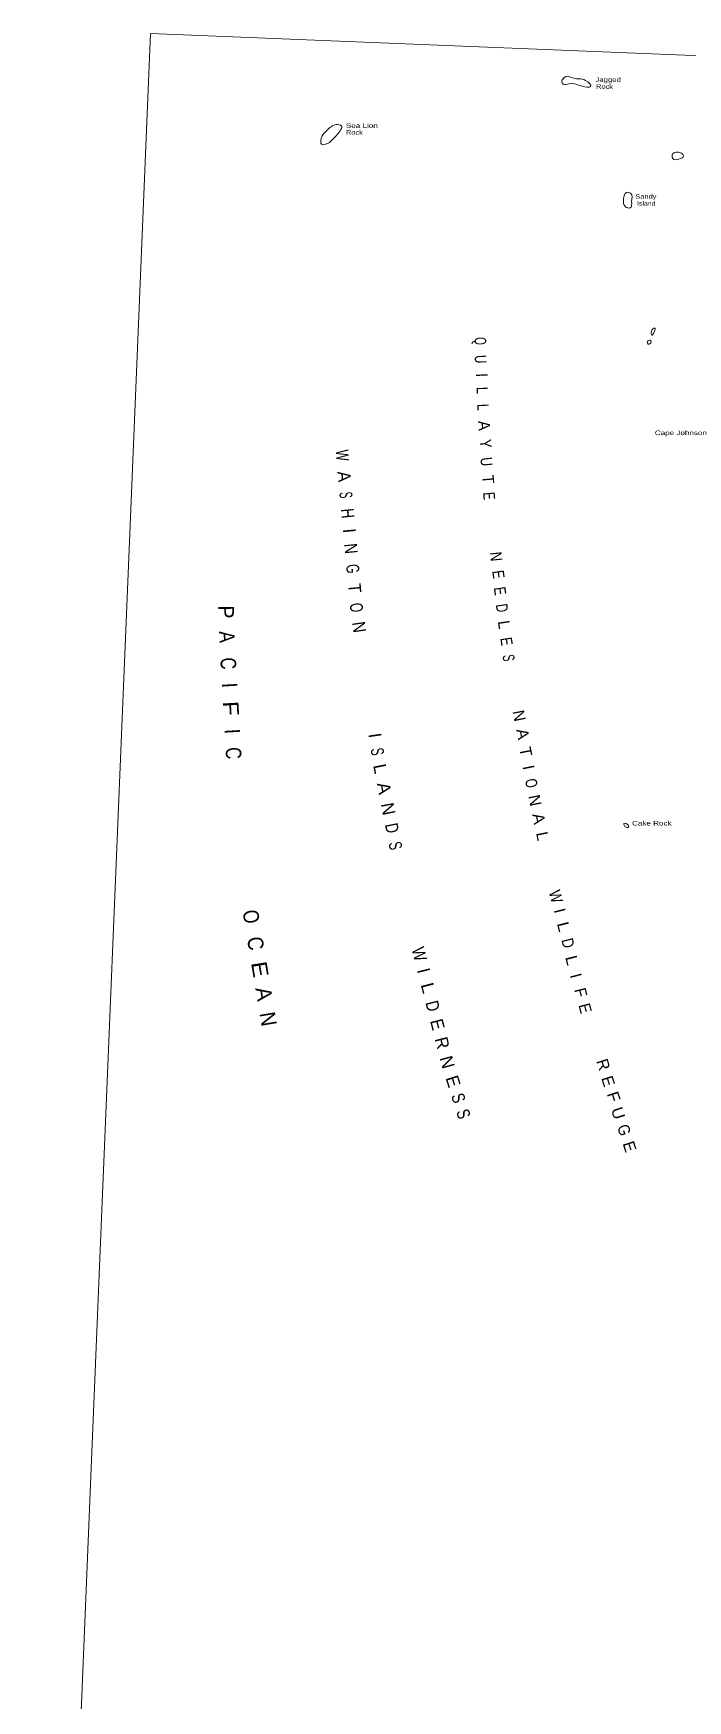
# Model space of a CAD drawing. Header units: feet. Extents: x -932108 to -739700, y 12311 to 202656.
# Drawn here: x -928319 to -907176, y 148737 to 202656 of the extents above; entities that cross this region are included whole.
import ezdxf
from ezdxf.enums import TextEntityAlignment as Align

# ---------------------------------------------------------------- set-up
doc = ezdxf.new("R2010")
doc.units = ezdxf.units.FT
doc.header["$LTSCALE"] = 80
doc.linetypes.add('DOT_DASHED', pattern=[7.7, 5, -1.2, 0.3, -1.2])
for name, color, linetype, lineweight in [('39', 7, 'Continuous', 13), ('4', 7, 'Continuous', 13), ('44', 7, 'DOT_DASHED', 13)]:
    doc.layers.add(name, color=color, linetype=linetype, lineweight=lineweight)
doc.layers.add('41', color=7, linetype='Continuous')
doc.layers.add('42', color=7, linetype='Continuous')

msp = doc.modelspace()

# ---------------------------------------------------------------- linework, layer by layer
at = {"layer": '39'}
for points in [[(-911208.67, 201172.06), (-911116.29, 201258.16), (-910856.92, 201202.92), (-910475.26, 201133.52), (-910309.77, 200931.87), (-910429.41, 200917.7), (-910674.7, 200972.24), (-911012.9, 201023.36), (-911194.89, 201012.29), (-911244.06, 201119.49), (-911208.67, 201172.06)], [(-918771.76, 199109.92), (-918500.33, 199382.43), (-918367.27, 199669.9), (-918534.92, 199704.45), (-918830.26, 199519.75), (-919018.55, 199257.2), (-919007.71, 199067.3), (-918771.76, 199109.92)], [(-907500.7, 198811.54), (-907664.55, 198759.28), (-907653.85, 198607.66), (-907461.38, 198585.97), (-907311.05, 198691.28), (-907375.29, 198779.1), (-907500.7, 198811.54)], [(-908986.86, 197220.96), (-909015.74, 197477.01), (-909151.21, 197509.95), (-909244.03, 197303.07), (-909184.06, 197046.25), (-909036.71, 197008.69), (-908985.74, 197225.72)], [(-908227.52, 193122.35), (-908270.16, 193116.81), (-908350.45, 192959.66), (-908337.42, 192896.56), (-908269.52, 192965.69), (-908227.52, 193122.35)], [(-908383.62, 192735.7), (-908479.88, 192663.95), (-908446.35, 192607.88), (-908354.11, 192679.83), (-908383.62, 192735.7)], [(-909074.2, 176984.94), (-909167.12, 177104.4), (-909237.9, 177099.87), (-909219.33, 177026.42), (-909143.26, 176974.28), (-909074.2, 176984.94)]]:
    msp.add_spline(points, degree=3, dxfattribs=at)
at = {"layer": '4'}
for p, q in [((-926424.82, 156774.32), (-924530.42, 202655.58)), ((-928319.22, 110893.06), (-926424.82, 156774.32))]:
    msp.add_line(p, q, dxfattribs=at)
msp.add_lwpolyline([(-924530.42, 202655.58), (-893729.37, 201405.05), (-862926.63, 200196.88), (-832122.26, 199031.09), (-801316.3, 197907.67), (-770508.84, 196826.62), (-739699.92, 195787.95), (-745759.19, 12310.89), (-776820.49, 13358.06), (-807880.32, 14447.96), (-838938.61, 15580.59), (-869995.32, 16755.93)], dxfattribs=at)

# ---------------------------------------------------------------- texts
at = {"layer": '41'}
for s, rotation, width, p in [('P', 270.315, 0.95, (-922341.12, 184154.23)), ('A', 273.314, 0.85, (-922322.38, 183315.55)), ('C', 273.314, 0.8, (-922278.75, 182458.32)), ('I', 273.314, 0.9, (-922231.49, 181642.36)), ('F', 273.314, 1.15, (-922196.99, 181046.51)), ('I', 273.314, 0.9, (-922145.19, 180151.95)), ('C', 273.314, 0.8, (-922110.68, 179556.09)), ('O', 279.428, 0.85, (-921561.66, 174268.14)), ('C', 279.428, 0.9, (-921419.44, 173398.73)), ('E', 279.428, 1.15, (-921284.95, 172599.33)), ('N', 279.428, 0.95, (-921013.25, 170965.34))]:
    msp.add_text(s, height=500, rotation=rotation, dxfattribs=dict(at, width=width)).set_placement(p)
msp.add_text('A', height=500, rotation=279.428, dxfattribs=at).set_placement((-921147.13, 171771.62))
at = {"layer": '42'}
for s, width, p in [('Jagged', 1.25, (-909742.46, 201083.56)), ('Rock', 1.2, (-909860.56, 200860.47)), ('Sea Lion', 1.3, (-917704.67, 199596.22)), ('Rock', 1.2, (-917945.15, 199377.5)), ('Sandy', 1.2, (-908526.83, 197308.4)), ('Island', 1.1, (-908513.71, 197080.93)), ('Cape Johnson', 1.3, (-907394.35, 189661.93)), ('Cake Rock', 1.3, (-908334.43, 177037.38))]:
    msp.add_text(s, height=150, dxfattribs=dict(at, width=width)).set_placement(p, align=Align.CENTER)
at = {"layer": '44'}
for s, height, rotation, width, p in [('Q', 375, 272.32, 0.65, (-914065.86, 192824.21)), ('U', 375, 272.32, 0.75, (-914056.54, 192246.11)), ('I', 375, 272.32, 0.9, (-914018.62, 191658.23)), ('L', 375, 272.32, 0.8, (-914000.74, 191216.86)), ('L', 375, 272.32, 0.8, (-913978.55, 190669.28)), ('A', 375, 274.643, 0.95, (-913949.45, 190114.79)), ('Y', 375, 275.315, 0.85, (-913903.24, 189511.1)), ('W', 412.5, 273.917, 0.7, (-918550.45, 189177.21)), ('U', 375, 275.315, 0.8, (-913876.83, 188930.15)), ('A', 412.5, 275.315, 0.95, (-918494.6, 188479.35)), ('T', 375, 275.315, 0.9, (-913821.67, 188351.24)), ('S', 412.5, 275.315, 0.55, (-918432.14, 187807.95)), ('E', 375, 275.315, 0.75, (-913788.89, 187803.8)), ('H', 412.5, 275.315, 0.8, (-918382.31, 187272.38)), ('N', 412.5, 275.315, 0.85, (-918277.25, 186143.06)), ('G', 412.5, 275.315, 0.7, (-918214.79, 185471.66)), ('N', 375, 275.315, 0.85, (-913564.74, 185872.49)), ('E', 375, 278.314, 0.8, (-913494.67, 185263.72)), ('T', 412.5, 275.315, 0.9, (-918156.54, 184845.55)), ('E', 375, 278.314, 0.8, (-913443.04, 184728.36)), ('O', 412.5, 276.24, 0.7, (-918097.69, 184212.97)), ('D', 375, 278.314, 0.75, (-913377.61, 184179.18)), ('N', 412.5, 278.314, 0.9, (-918018.92, 183602.39)), ('L', 375, 278.314, 0.95, (-913311.32, 183637.96)), ('E', 375, 278.314, 0.8, (-913232.08, 183095.69)), ('S', 375, 278.314, 0.65, (-913159.73, 182539.62)), ('A', 375, 281.205, 1.05, (-912719.41, 180134.86)), ('S', 412.5, 278.314, 0.65, (-917421.68, 179515.6)), ('O', 375, 281.205, 0.75, (-912436.77, 178512.96)), ('A', 412.5, 281.205, 1.05, (-917223.37, 178392.62)), ('A', 375, 281.205, 1.05, (-912201.96, 177397.02)), ('D', 412.5, 281.205, 0.8, (-916961.32, 177069.75)), ('S', 412.5, 281.205, 0.7, (-916842.93, 176472.04)), ('W', 375, 284.428, 0.85, (-911665.03, 174892.28)), ('L', 375, 284.428, 1.1, (-911403.25, 173868.67)), ('W', 412.5, 284.428, 0.85, (-916099.76, 173045.02)), ('D', 375, 284.428, 0.85, (-911259.8, 173337.92)), ('L', 375, 284.428, 1.1, (-911135.6, 172780.73)), ('L', 412.5, 284.428, 1.1, (-915804.21, 171896.24)), ('F', 375, 284.428, 0.95, (-910845.53, 171731)), ('D', 412.5, 284.428, 0.85, (-915654.02, 171312.43)), ('E', 375, 284.428, 0.95, (-910707.4, 171233.75)), ('E', 412.5, 284.428, 0.95, (-915502.19, 170722.31)), ('R', 412.5, 284.428, 0.95, (-915351.99, 170138.49)), ('S', 412.5, 287.529, 0.8, (-914822.29, 168301.6)), ('F', 375, 288.052, 1.05, (-909792.21, 168360.51)), ('S', 412.5, 287.529, 0.8, (-914660.29, 167788.69)), ('U', 375, 288.103, 1.05, (-909658.71, 167857.14)), ('G', 375, 288.103, 0.9, (-909459.68, 167298.2))]:
    msp.add_text(s, height=height, rotation=rotation, dxfattribs=dict(at, width=width)).set_placement(p)
for s, height, rotation, p in [('I', 412.5, 275.315, (-918322.26, 186626.87)), ('N', 375, 281.205, (-912838.52, 180729.25)), ('I', 412.5, 278.314, (-917491.94, 179996.4)), ('T', 375, 281.205, (-912621.02, 179540.45)), ('L', 412.5, 281.205, (-917340.51, 178983.96)), ('I', 375, 281.205, (-912515.7, 178946.28)), ('N', 375, 281.205, (-912327.98, 177991.42)), ('N', 412.5, 281.205, (-917092.35, 177731.18)), ('L', 375, 281.205, (-912075.95, 176795.72)), ('I', 375, 284.428, (-911506.41, 174303.38)), ('I', 412.5, 284.428, (-915925.28, 172366.82)), ('I', 375, 284.428, (-910983.65, 172200.62)), ('N', 412.5, 285.233, (-915193.7, 169523.21)), ('R', 375, 287.529, (-910132.48, 169422.04)), ('E', 412.5, 287.529, (-915003.86, 168876.44)), ('E', 375, 287.529, (-909972.33, 168871.3)), ('E', 375, 288.103, (-909280.78, 166755.39))]:
    msp.add_text(s, height=height, rotation=rotation, dxfattribs=at).set_placement(p)

doc.saveas('drawing.dxf')
